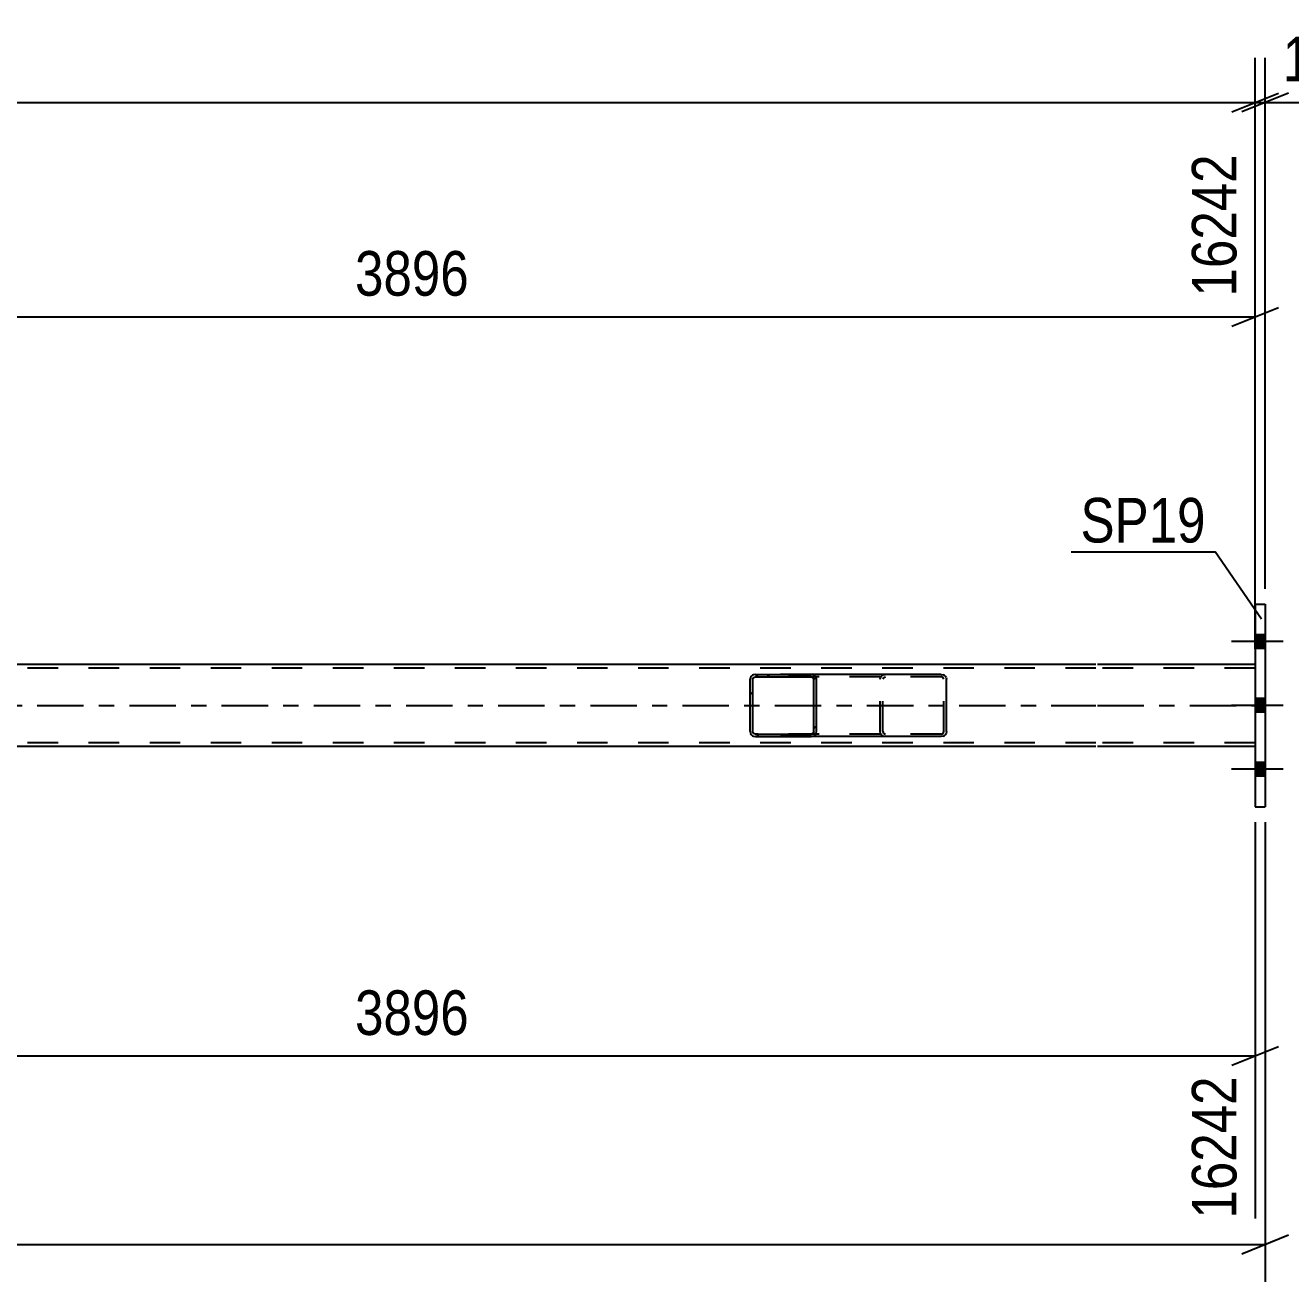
# Model space of a CAD drawing. Header units: millimetres. Extents: x -80 to 761, y -429 to 165.
# Drawn here: x 560.2 to 641.5, y -257.2 to -176.5 of the extents above; entities that cross this region are included whole.
import ezdxf

# ---------------------------------------------------------------- set-up
doc = ezdxf.new("R2010")
doc.units = ezdxf.units.MM
doc.linetypes.add('DXK_LINE_DOT2', pattern=[3.9198, 1.9599, -1.9599])
doc.linetypes.add('DXK_LINE_DOT3', pattern=[5.9187, 2.979, -0.9799, 0.9799, -0.9799])
doc.styles.add('Arial Narrow', font='ARIALN.TTF', dxfattribs={"height": 0.2})

# ---------------------------------------------------------------- blocks, each defined once
blk = doc.blocks.new('Part-814184913-5365 - 5260')
at = {"linetype": 'Continuous'}
h = blk.add_hatch(dxfattribs=at)
h.set_pattern_fill('', scale=0.7, style=0, pattern_type=0)
h.set_pattern_definition([(45, (611.0112, -218.402), (-1.57154, 1.57154), [])])
h.paths.add_polyline_path([(611.037, -218.524), (611.011, -218.402), (610.937, -218.298), (610.827, -218.229), (610.697, -218.204), (607.121, -218.204), (606.991, -218.229), (606.88, -218.298), (606.806, -218.402), (606.78, -218.524), (606.78, -221.884), (606.806, -222.007), (606.88, -222.111), (606.991, -222.18), (607.121, -222.204), (610.697, -222.204), (610.827, -222.18), (610.937, -222.111), (611.011, -222.007), (611.037, -221.884)])
h.paths.add_polyline_path([(610.854, -221.946), (610.817, -221.998), (610.762, -222.032), (610.697, -222.044), (607.121, -222.044), (607.056, -222.032), (607.001, -221.998), (606.964, -221.946), (606.951, -221.884), (606.951, -218.524), (606.964, -218.463), (607.001, -218.411), (607.056, -218.377), (607.121, -218.364), (610.697, -218.364), (610.762, -218.377), (610.817, -218.411), (610.854, -218.463), (610.867, -218.524), (610.867, -221.884)])
at = {"color": 2, "linetype": 'Continuous'}
for p, q in [((606.806, -218.402), (606.78, -218.524)), ((606.78, -221.884), (606.78, -218.524)), ((606.951, -218.524), (606.964, -218.463)), ((606.951, -221.884), (606.951, -218.524)), ((606.964, -218.463), (607.001, -218.411)), ((607.121, -218.204), (606.991, -218.229)), ((607.001, -218.411), (607.056, -218.377)), ((607.056, -218.377), (607.121, -218.364)), ((607.121, -218.204), (610.697, -218.204)), ((607.121, -218.364), (610.697, -218.364)), ((619.046, -218.204), (610.697, -218.204)), ((610.827, -218.229), (610.697, -218.204)), ((610.697, -218.364), (610.762, -218.377)), ((610.762, -218.377), (610.817, -218.411)), ((610.817, -218.411), (610.854, -218.463)), ((610.854, -218.463), (610.867, -218.524)), ((610.867, -221.884), (610.867, -218.524)), ((611.037, -218.524), (611.011, -218.402)), ((611.037, -221.884), (611.037, -218.524)), ((619.046, -218.204), (619.176, -218.229)), ((619.361, -218.402), (619.386, -218.524)), ((619.386, -221.884), (619.386, -218.524)), ((606.78, -221.884), (606.806, -222.007)), ((606.964, -221.946), (606.951, -221.884)), ((607.001, -221.998), (606.964, -221.946)), ((606.991, -222.18), (607.121, -222.204)), ((607.056, -222.032), (607.001, -221.998)), ((607.121, -222.044), (607.056, -222.032)), ((607.121, -222.044), (610.697, -222.044)), ((607.121, -222.204), (610.697, -222.204)), ((610.762, -222.032), (610.697, -222.044)), ((610.697, -222.204), (610.827, -222.18)), ((619.046, -222.204), (610.697, -222.204)), ((610.817, -221.998), (610.762, -222.032)), ((610.854, -221.946), (610.817, -221.998)), ((610.867, -221.884), (610.854, -221.946)), ((611.011, -222.007), (611.037, -221.884)), ((619.176, -222.18), (619.046, -222.204)), ((619.386, -221.884), (619.361, -222.007))]:
    blk.add_line(p, q, dxfattribs=at)
at = {"color": 7, "linetype": 'DXK_LINE_DOT2'}
for p, q in [((610.697, -218.204), (607.121, -218.204)), ((619.046, -218.364), (607.121, -218.364)), ((615.13, -218.524), (615.156, -218.402)), ((615.13, -221.884), (615.13, -218.524)), ((615.313, -218.463), (615.3, -218.524)), ((615.3, -221.884), (615.3, -218.524)), ((615.35, -218.411), (615.313, -218.463)), ((615.34, -218.229), (615.47, -218.204)), ((615.35, -218.411), (615.365, -218.402)), ((615.365, -218.402), (615.405, -218.377)), ((615.405, -218.377), (615.47, -218.364)), ((619.111, -218.377), (619.046, -218.364)), ((619.166, -218.411), (619.111, -218.377)), ((619.203, -218.463), (619.166, -218.411)), ((619.216, -218.524), (619.203, -218.463)), ((619.216, -221.884), (619.216, -218.524)), ((619.046, -222.044), (607.121, -222.044)), ((610.697, -222.204), (607.121, -222.204)), ((615.156, -222.007), (615.13, -221.884)), ((615.3, -221.884), (615.313, -221.946)), ((615.313, -221.946), (615.35, -221.998)), ((615.47, -222.204), (615.34, -222.18)), ((615.35, -221.998), (615.365, -222.007)), ((615.365, -222.007), (615.405, -222.032)), ((615.405, -222.032), (615.47, -222.044)), ((619.046, -222.044), (619.111, -222.032)), ((619.111, -222.032), (619.166, -221.998)), ((619.166, -221.998), (619.203, -221.946)), ((619.203, -221.946), (619.216, -221.884))]:
    blk.add_line(p, q, dxfattribs=at)
at = {"color": 2, "linetype": 'Continuous'}
for centre, start, end in [((607.108, -218.538), 110.75832, 155.68004), ((610.71, -218.538), 24.31996, 69.24168), ((619.059, -218.538), 24.31996, 69.24168), ((607.108, -221.871), 204.31996, 249.24168), ((610.71, -221.871), 290.75832, 335.68004), ((619.059, -221.871), 290.75832, 335.68004)]:
    blk.add_arc(centre, 0.331, start, end, dxfattribs=at)
at = {"color": 7, "linetype": 'DXK_LINE_DOT2'}
for centre, start, end in [((615.457, -218.538), 110.75832, 155.68004), ((615.457, -221.871), 204.31996, 249.24168)]:
    blk.add_arc(centre, 0.331, start, end, dxfattribs=at)
blk = doc.blocks.new('Part-814184913-5425 - 5260')
at = {"color": 2, "linetype": 'Continuous'}
for p, q in [((639.206, -213.704), (639.846, -213.704)), ((639.206, -213.704), (639.206, -226.704)), ((639.846, -213.704), (639.846, -226.704)), ((639.206, -226.704), (639.846, -226.704))]:
    blk.add_line(p, q, dxfattribs=at)
blk = doc.blocks.new('Part-814184913-5479 - 5260')
at = {"color": 2, "linetype": 'Continuous'}
for p, q in [((628.986, -217.564), (536.136, -217.564)), ((639.206, -217.564), (629.086, -217.564)), ((628.986, -222.844), (536.136, -222.844)), ((639.206, -222.844), (629.086, -222.844))]:
    blk.add_line(p, q, dxfattribs=at)
at = {"color": 7, "linetype": 'DXK_LINE_DOT2'}
for p, q in [((639.206, -217.564), (639.206, -222.844)), ((628.986, -217.804), (52.004, -217.804)), ((639.206, -217.804), (629.086, -217.804)), ((628.986, -222.604), (52.004, -222.604)), ((639.206, -222.604), (629.086, -222.604))]:
    blk.add_line(p, q, dxfattribs=at)
at = {"color": 7, "linetype": 'DXK_LINE_DOT3'}
for p, q in [((52.004, -220.204), (628.986, -220.204)), ((629.086, -220.204), (639.206, -220.204))]:
    blk.add_line(p, q, dxfattribs=at)
blk = doc.blocks.new('Bolt-814184913-5527 - 5260')
at = {"linetype": 'Continuous'}
for points in [[(639.846, -216.544), (639.846, -215.664), (639.206, -215.664), (639.206, -216.544)], [(639.846, -216.544), (639.846, -215.664), (639.206, -215.664), (639.206, -216.544)], [(639.846, -216.544), (639.846, -215.664), (639.206, -215.664), (639.206, -216.544)], [(639.846, -220.644), (639.846, -219.764), (639.206, -219.764), (639.206, -220.644)], [(639.846, -220.644), (639.846, -219.764), (639.206, -219.764), (639.206, -220.644)], [(639.846, -224.744), (639.846, -223.864), (639.206, -223.864), (639.206, -224.744)], [(639.846, -224.744), (639.846, -223.864), (639.206, -223.864), (639.206, -224.744)], [(639.846, -224.744), (639.846, -223.864), (639.206, -223.864), (639.206, -224.744)]]:
    blk.add_hatch(color=1, dxfattribs=at).paths.add_polyline_path(points)
at = {"color": 1, "linetype": 'Continuous'}
for p, q in [((639.846, -215.664), (639.206, -215.664)), ((639.846, -215.664), (639.206, -215.664)), ((639.846, -215.664), (639.206, -215.664)), ((641.006, -216.104), (637.686, -216.104)), ((641.006, -216.104), (637.686, -216.104)), ((641.006, -216.104), (637.686, -216.104)), ((639.846, -216.544), (639.206, -216.544)), ((639.846, -216.544), (639.206, -216.544)), ((639.846, -216.544), (639.206, -216.544)), ((639.846, -219.764), (639.206, -219.764)), ((639.846, -219.764), (639.206, -219.764)), ((641.006, -220.204), (637.686, -220.204)), ((641.006, -220.204), (637.686, -220.204)), ((639.846, -220.644), (639.206, -220.644)), ((639.846, -220.644), (639.206, -220.644)), ((639.846, -223.864), (639.206, -223.864)), ((639.846, -223.864), (639.206, -223.864)), ((639.846, -223.864), (639.206, -223.864)), ((641.006, -224.304), (637.686, -224.304)), ((641.006, -224.304), (637.686, -224.304)), ((641.006, -224.304), (637.686, -224.304)), ((639.846, -224.744), (639.206, -224.744)), ((639.846, -224.744), (639.206, -224.744)), ((639.846, -224.744), (639.206, -224.744))]:
    blk.add_line(p, q, dxfattribs=at)
blk = doc.blocks.new('StraightDimension-814184913-15360 - 5260')
at = {"color": 7, "linetype": 'Continuous'}
for p, q in [((639.206, -212.704), (639.206, -178.616)), ((639.846, -212.704), (639.846, -178.616)), ((637.706, -182.066), (640.706, -180.866)), ((641.346, -180.866), (638.346, -182.066)), ((639.206, -181.466), (639.846, -181.466)), ((639.846, -181.466), (645.753, -181.466)), ((639.846, -181.466), (645.753, -181.466))]:
    blk.add_line(p, q, dxfattribs=at)
at = {"color": 0}
blk.add_wipeout([(645.228, -180.716), (645.228, -176.516), (640.371, -176.516), (640.371, -180.716)], dxfattribs=at)
at = {"color": 3, "style": 'Arial Narrow'}
blk.add_text('16', height=2.8633, dxfattribs=at).set_placement((640.971, -180.116))
blk = doc.blocks.new('StraightDimension-814184913-5656 - 5260')
at = {"color": 7, "linetype": 'Continuous'}
for p, q in [((639.846, -227.704), (639.846, -257.215)), ((638.346, -255.415), (641.346, -254.215)), ((39.332, -254.815), (639.846, -254.815))]:
    blk.add_line(p, q, dxfattribs=at)
blk = doc.blocks.new('StraightDimension-814184913-5715 - 5260')
at = {"color": 7, "linetype": 'Continuous'}
for p, q in [((639.206, -227.704), (639.206, -253.157)), ((530.936, -232.245), (530.936, -253.157)), ((532.436, -242.116), (529.436, -243.316)), ((530.936, -242.716), (639.206, -242.716)), ((637.706, -243.316), (640.706, -242.116))]:
    blk.add_line(p, q, dxfattribs=at)
at = {"color": 0}
blk.add_wipeout([(589.327, -241.966), (589.327, -237.766), (580.815, -237.766), (580.815, -241.966)], dxfattribs=at)
at = {"color": 3, "style": 'Arial Narrow'}
blk.add_text('3896', height=2.8633, dxfattribs=at).set_placement((581.415, -241.366))
at = {"color": 0, "linetype": 'Continuous'}
blk.add_wipeout([(638.606, -243.416), (634.406, -243.416), (634.406, -253.757), (638.606, -253.757)], dxfattribs=at)
at = {"color": 3, "linetype": 'Continuous', "style": 'Arial Narrow'}
blk.add_text('16242', height=2.8633, rotation=90.00021, dxfattribs=at).set_placement((638.006, -253.157))
blk = doc.blocks.new('StraightDimension-814184913-5737 - 5260')
at = {"color": 7, "linetype": 'Continuous'}
for p, q in [((530.936, -208.164), (530.936, -184.792)), ((639.206, -216.564), (639.206, -184.792)), ((532.436, -194.633), (529.436, -195.833)), ((637.706, -195.833), (640.706, -194.633)), ((530.936, -195.233), (639.206, -195.233))]:
    blk.add_line(p, q, dxfattribs=at)
at = {"color": 0}
blk.add_wipeout([(589.327, -194.483), (589.327, -190.283), (580.815, -190.283), (580.815, -194.483)], dxfattribs=at)
at = {"color": 3, "style": 'Arial Narrow'}
blk.add_text('3896', height=2.8633, dxfattribs=at).set_placement((581.415, -193.883))
at = {"color": 0, "linetype": 'Continuous'}
blk.add_wipeout([(638.606, -184.192), (634.406, -184.192), (634.406, -194.533), (638.606, -194.533)], dxfattribs=at)
at = {"color": 3, "linetype": 'Continuous', "style": 'Arial Narrow'}
blk.add_text('16242', height=2.8633, rotation=90.00021, dxfattribs=at).set_placement((638.006, -193.933))
blk = doc.blocks.new('StraightDimension-814184913-15361 - 5260')
at = {"color": 7, "linetype": 'Continuous'}
for p, q in [((639.206, -212.704), (639.206, -178.616)), ((637.706, -182.066), (640.706, -180.866)), ((39.963, -181.466), (639.206, -181.466))]:
    blk.add_line(p, q, dxfattribs=at)
blk = doc.blocks.new('Mark-814184913-5421 - 5260')
at = {"color": 30, "linetype": 'Continuous'}
for p in [(627.392, -210.337), (639.615, -214.669)]:
    blk.add_line(p, (636.631, -210.337), dxfattribs=at)
at = {"color": 0}
blk.add_wipeout([(636.031, -209.737), (636.031, -206.737), (627.992, -206.737), (627.992, -209.737)], dxfattribs=at)
blk.add_wipeout([(636.031, -209.737), (636.031, -206.737), (627.992, -206.737), (627.992, -209.737)], dxfattribs=at)
at = {"color": 3, "style": 'Arial Narrow'}
blk.add_text('SP19', height=2.8633, dxfattribs=at).set_placement((627.992, -209.737))

msp = doc.modelspace()

# ---------------------------------------------------------------- block references
for name in ['StraightDimension-814184913-15360 - 5260', 'Part-814184913-5425 - 5260', 'Bolt-814184913-5527 - 5260', 'Part-814184913-5479 - 5260', 'Part-814184913-5365 - 5260', 'StraightDimension-814184913-5656 - 5260']:
    msp.add_blockref(name, (0, 0))

# ---------------------------------------------------------------- next in the draw order: block references
for name in ['StraightDimension-814184913-5737 - 5260', 'StraightDimension-814184913-5715 - 5260']:
    msp.add_blockref(name, (0, 0))

# ---------------------------------------------------------------- next in the draw order: block references
msp.add_blockref('StraightDimension-814184913-15361 - 5260', (0, 0))

# ---------------------------------------------------------------- next in the draw order: block references
msp.add_blockref('Mark-814184913-5421 - 5260', (0, 0))

doc.saveas('drawing.dxf')
